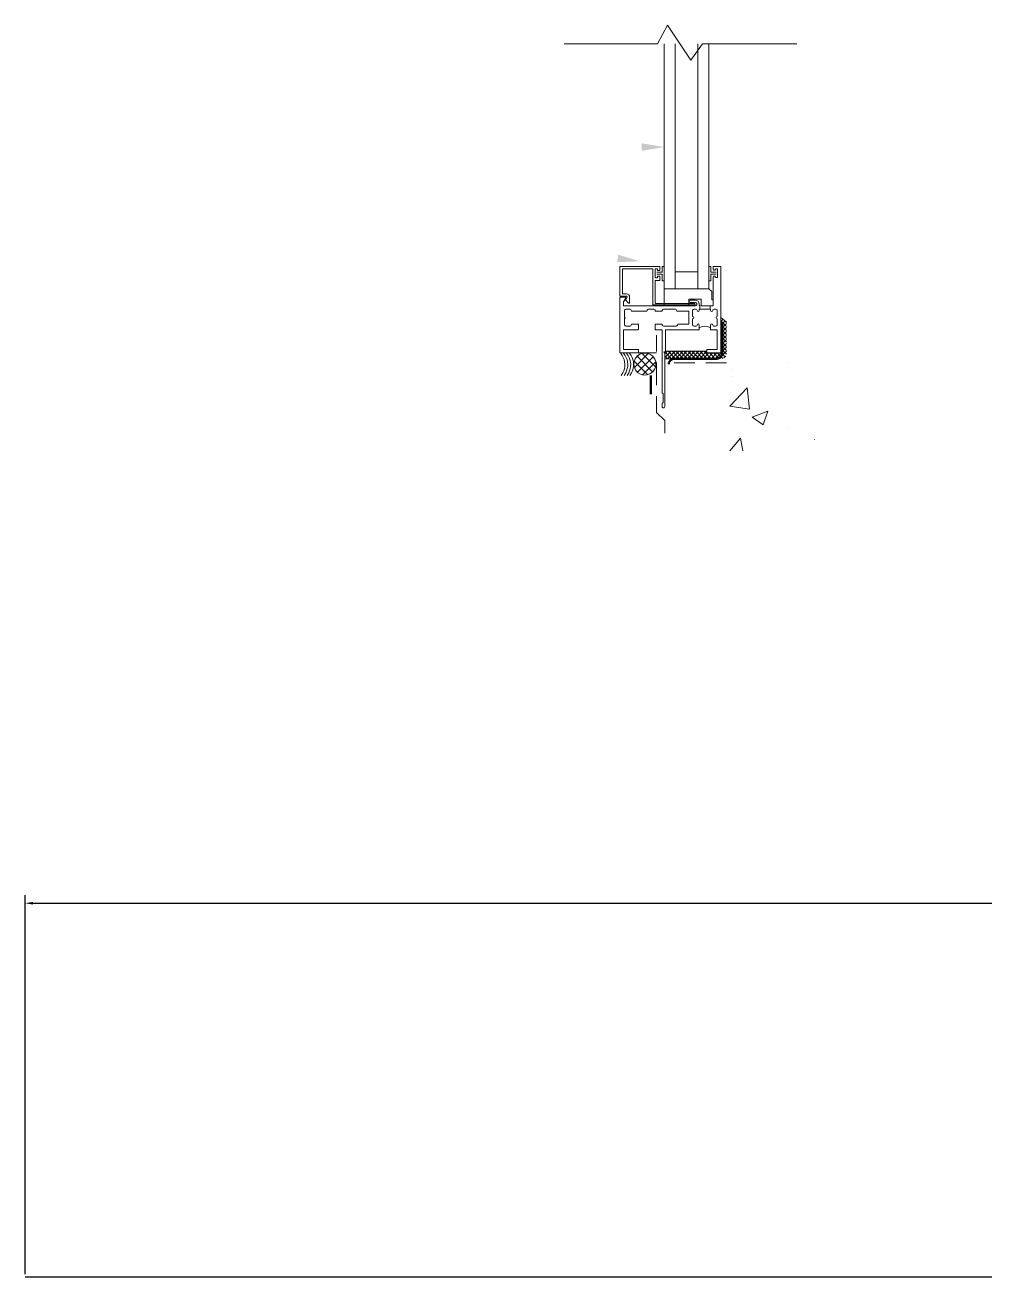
# Model space of a CAD drawing. Header units: inches. Extents: x -232 to -144.6, y 154.9 to 200.7.
# Drawn here: x -231.97 to -210.52, y 154.93 to 182.87 of the extents above; entities that cross this region are included whole.
import ezdxf

# ---------------------------------------------------------------- set-up
doc = ezdxf.new("R2010")
doc.units = ezdxf.units.IN
doc.header["$MEASUREMENT"] = 0
doc.layers.add('PDF_Geometry', color=7, linetype='Continuous')
doc.layers.add('PDF_Solid Fills', color=7, linetype='Continuous')
doc.styles.get("Standard").update_dxf_attribs({"font": 'arial.ttf'})
doc.dimstyles.get("Standard").update_dxf_attribs({"dimtxt": 0.18, "dimasz": 0.18, "dimexe": 0.18, "dimexo": 0.0625, "dimgap": 0.09, "dimtad": 0, "dimtih": 1, "dimtoh": 1, "dimdec": 4, "dimzin": 0, "dimdsep": 46, "dimlunit": 4, "dimtxsty": 'Standard', "dimcen": 0.09, "dimadec": 0, "dimazin": 0, "dimtfac": 1, "dimtdec": 4, "dimtofl": 0, "dimtmove": 0, "dimatfit": 3, "dimfxl": 0, "dimtolj": 1, "dimtzin": 0, "dimarcsym": 0})

# ---------------------------------------------------------------- blocks, each defined once
blk = doc.blocks.new('*D2')
at = {"color": 0, "lineweight": -2}
for p, q in [((-231.971, 154.994), (-231.971, 163.451)), ((-171.971, 154.994), (-171.971, 163.451)), ((-231.791, 163.271), (-202.143, 163.271)), ((-172.151, 163.271), (-201.798, 163.271))]:
    blk.add_line(p, q, dxfattribs=at)
at = {"color": 0}
for points in [[(-231.791, 163.301), (-231.791, 163.241), (-231.971, 163.271)], [(-172.151, 163.301), (-172.151, 163.241), (-171.971, 163.271)]]:
    blk.add_solid(points, dxfattribs=at)
at = {"layer": 'Defpoints', "color": 0}
for p in [(-171.971, 163.271), (-231.971, 154.932), (-171.971, 154.932)]:
    blk.add_point(p, dxfattribs=at)
at = {"color": 0, "insert": (-201.971, 163.271), "char_height": 0.18, "attachment_point": 5}
blk.add_mtext("\\A1;5'", dxfattribs=at)

msp = doc.modelspace()

# ---------------------------------------------------------------- linework, layer by layer
msp.add_line((-231.97064, 154.93177), (-171.97064, 154.93177))
at = {"layer": 'PDF_Geometry', "lineweight": 20}
for points in [[(-214.75343, 182.45012), (-216.86343, 182.45012), (-217.1201, 182.08012), (-217.6401, 182.86679), (-217.86343, 182.45012), (-219.94676, 182.45012)], [(-217.71676, 176.98012), (-217.71676, 182.45012)], [(-217.4701, 182.45012), (-217.4701, 176.98012)], [(-216.96676, 176.98012), (-216.96676, 182.45012)], [(-216.71676, 176.98012), (-216.71676, 182.45012)], [(-218.55676, 176.81346), (-218.69343, 176.81346), (-218.7001, 176.81679), (-218.70343, 176.82346), (-218.70343, 177.47012), (-218.7001, 177.47679), (-218.69343, 177.48012), (-217.82343, 177.48012), (-217.81343, 177.47679), (-217.81343, 177.39012), (-217.8601, 177.39012), (-217.86343, 177.40012), (-217.86343, 177.41679), (-217.86343, 177.42346), (-217.87343, 177.42679)], [(-217.97676, 177.42679), (-218.63676, 177.42679), (-218.64343, 177.42346), (-218.64676, 177.41679)], [(-218.64676, 177.41679), (-218.64676, 176.88012), (-218.64343, 176.87346), (-218.63676, 176.87012)], [(-217.90343, 176.65679), (-217.0401, 176.65679), (-217.03343, 176.65346), (-217.0301, 176.64679), (-217.02676, 176.63346), (-217.0301, 176.62679), (-217.03676, 176.62346), (-217.95676, 176.62346), (-217.96343, 176.62679), (-217.96676, 176.63346), (-217.96676, 177.41679), (-217.9701, 177.42346), (-217.97676, 177.42679)], [(-217.87343, 177.42679), (-217.90343, 177.42679), (-217.9101, 177.42346), (-217.91343, 177.41679)], [(-217.91343, 177.41679), (-217.91343, 177.23679), (-217.9101, 177.23012), (-217.90343, 177.22679)], [(-217.8801, 177.30679), (-217.76343, 177.30679), (-217.76343, 177.17012), (-217.7601, 177.16346), (-217.75343, 177.16012), (-217.72676, 177.16012), (-217.7201, 177.16346), (-217.71676, 177.17012), (-217.71676, 177.46679), (-217.7201, 177.47346), (-217.72676, 177.47679), (-217.75343, 177.47679), (-217.7601, 177.47346), (-217.76343, 177.46679), (-217.76343, 177.35012), (-217.8801, 177.35012)], [(-216.68343, 177.47679), (-216.70676, 177.47679), (-216.71676, 177.47346), (-216.71676, 177.46679)], [(-216.71676, 177.46679), (-216.71676, 177.17012), (-216.71676, 177.16346), (-216.70676, 177.16012)], [(-216.55676, 177.35012), (-216.67343, 177.35012), (-216.67343, 177.46679), (-216.67676, 177.47346), (-216.68343, 177.47679)], [(-216.46343, 177.48012), (-216.61343, 177.48012), (-216.62343, 177.47679), (-216.62343, 177.47012)], [(-216.62343, 177.47012), (-216.62343, 177.41679), (-216.61676, 177.40012), (-216.6001, 177.39346)], [(-216.57343, 177.41679), (-216.57343, 177.42679), (-216.56343, 177.43012), (-216.53343, 177.43012), (-216.52676, 177.42679), (-216.52343, 177.42012), (-216.52343, 177.24012), (-216.52676, 177.23346), (-216.53343, 177.23012), (-216.56343, 177.23012), (-216.57343, 177.23346), (-216.57343, 177.24346), (-216.58343, 177.26012), (-216.6001, 177.26679)], [(-216.6001, 177.39679), (-216.6001, 177.39346), (-216.58343, 177.40012), (-216.57343, 177.41679)], [(-216.45343, 175.56012), (-216.45343, 177.47012), (-216.45343, 177.47679), (-216.46343, 177.48012)], [(-217.86343, 177.23679), (-217.86343, 177.25346), (-217.8601, 177.26012), (-217.85343, 177.26346), (-217.82343, 177.26346), (-217.81343, 177.26012), (-217.81343, 177.17346), (-217.82343, 177.17012), (-217.90343, 177.17012), (-217.9101, 177.16679), (-217.91343, 177.16012)], [(-217.91343, 177.16012), (-217.91343, 176.66679), (-217.9101, 176.66012), (-217.90343, 176.65679)], [(-217.90343, 177.22679), (-217.87343, 177.22679), (-217.86343, 177.23012), (-217.86343, 177.23679)], [(-216.96676, 177.35679), (-217.4701, 177.35679)], [(-216.70676, 177.16012), (-216.68343, 177.16012), (-216.67676, 177.16346), (-216.67343, 177.17012)], [(-216.62343, 177.24346), (-216.62343, 176.60346), (-216.69343, 176.60346), (-216.69343, 176.52346), (-216.68343, 176.52012), (-216.68343, 176.50012), (-216.67343, 176.48012), (-216.65676, 176.47346), (-216.6401, 176.48012), (-216.63343, 176.50012)], [(-216.55676, 177.30679), (-216.67343, 177.30679), (-216.67343, 177.17012)], [(-216.6001, 177.27012), (-216.6001, 177.26679), (-216.61676, 177.26012), (-216.62343, 177.24346)], [(-218.55676, 176.81346), (-218.54676, 176.81012), (-218.54343, 176.80346), (-218.54343, 176.79346), (-218.5701, 176.73679), (-218.5701, 176.72679), (-218.56676, 176.72012), (-218.51343, 176.66346), (-218.5001, 176.66012), (-218.4901, 176.66346), (-218.48676, 176.67346), (-218.48676, 176.80012), (-218.4901, 176.82679), (-218.50676, 176.85012), (-218.5301, 176.86346), (-218.55676, 176.87012), (-218.63676, 176.87012)], [(-216.62343, 176.60346), (-216.89343, 176.60346), (-216.89343, 176.75012), (-217.16676, 176.75012), (-217.16676, 176.60346), (-217.71676, 176.60346), (-217.71676, 176.98012), (-216.71676, 176.98012), (-216.6501, 176.92012), (-216.6501, 176.73346), (-216.62343, 176.73346)], [(-218.58676, 176.79346), (-218.69343, 176.79346), (-218.7001, 176.79012), (-218.70343, 176.78346)], [(-218.70343, 176.78346), (-218.70343, 175.56012), (-218.7001, 175.55346), (-218.69343, 175.55012)], [(-217.13343, 176.67346), (-217.0201, 176.67346), (-217.00343, 176.67012), (-216.9901, 176.65679), (-216.98676, 176.64012), (-216.9901, 176.62012), (-217.00343, 176.61012), (-217.0201, 176.60346), (-218.61343, 176.60346), (-218.6201, 176.60679), (-218.62343, 176.61346), (-218.62343, 176.68679), (-218.57343, 176.77012), (-218.5701, 176.78012), (-218.57676, 176.79012), (-218.58676, 176.79346)], [(-217.02343, 176.73012), (-217.13343, 176.73012), (-217.1501, 176.72012), (-217.1601, 176.70346)], [(-217.1601, 176.70346), (-217.1501, 176.68346), (-217.13343, 176.67346)], [(-216.93343, 176.51346), (-216.9301, 176.52012), (-216.92343, 176.52346), (-216.92343, 176.60346), (-216.9301, 176.60679), (-216.93343, 176.61346), (-216.93343, 176.64012), (-216.9401, 176.67346), (-216.95676, 176.70346), (-216.98676, 176.72346), (-217.02343, 176.73012)], [(-218.44676, 176.18346), (-218.4501, 176.16679), (-218.4601, 176.15346), (-218.47676, 176.14679), (-218.5701, 176.14679), (-218.58676, 176.15346), (-218.59676, 176.16346), (-218.60343, 176.18012), (-218.60343, 176.32012), (-218.58676, 176.33679), (-218.60343, 176.35012), (-218.60343, 176.49346), (-218.59676, 176.51012), (-218.58676, 176.52012), (-218.5701, 176.52346), (-218.47676, 176.52346), (-218.4601, 176.52012), (-218.4501, 176.50679), (-218.44676, 176.49012), (-218.44343, 176.48346), (-218.43676, 176.48012)], [(-218.43676, 176.48012), (-218.1101, 176.48012), (-218.1001, 176.48346), (-218.1001, 176.49012)], [(-218.1001, 176.49012), (-218.09676, 176.50679), (-218.08343, 176.52012), (-218.06676, 176.52346), (-217.94676, 176.52346), (-217.9301, 176.52012), (-217.9201, 176.51012), (-217.91676, 176.49346), (-217.91676, 176.49012), (-217.91343, 176.48346), (-217.90676, 176.48012)], [(-217.90676, 176.48012), (-217.7701, 176.48012), (-217.76343, 176.48346), (-217.7601, 176.49012)], [(-217.7601, 176.49012), (-217.75676, 176.50679), (-217.74676, 176.52012), (-217.7301, 176.52346), (-217.46676, 176.52346), (-217.4501, 176.52012), (-217.4401, 176.50679), (-217.43676, 176.49012), (-217.43343, 176.48346), (-217.42676, 176.48012)], [(-217.42676, 176.48012), (-217.17343, 176.48012), (-217.16343, 176.47679), (-217.16343, 176.19679), (-217.17343, 176.19346), (-217.40343, 176.19346), (-217.41343, 176.19012), (-217.41343, 176.18346)], [(-217.08343, 176.36012), (-217.08343, 176.49346), (-217.07676, 176.51012), (-217.06676, 176.52012), (-217.0501, 176.52346), (-217.01343, 176.52346), (-217.0001, 176.52012), (-216.98676, 176.51346), (-216.98343, 176.50012), (-216.97343, 176.48012), (-216.95676, 176.47346), (-216.9401, 176.48012), (-216.93343, 176.50012)], [(-217.05676, 176.33679), (-217.06343, 176.35346), (-217.08343, 176.36012)], [(-216.98343, 176.17346), (-216.9901, 176.15679), (-217.00343, 176.14679), (-217.0501, 176.14679), (-217.06676, 176.15346), (-217.07676, 176.16346), (-217.08343, 176.18012), (-217.08343, 176.31012), (-217.06343, 176.31679), (-217.05676, 176.33679)], [(-216.93343, 176.51346), (-216.93343, 176.50012)], [(-216.53343, 176.31012), (-216.53343, 176.18012), (-216.53676, 176.16346), (-216.54676, 176.15346), (-216.56343, 176.14679), (-216.6101, 176.14679), (-216.62343, 176.15679), (-216.63343, 176.17346), (-216.6401, 176.19012), (-216.65676, 176.19679), (-216.67343, 176.19012), (-216.68343, 176.17346)], [(-216.63343, 176.50012), (-216.62676, 176.51346), (-216.61343, 176.52012), (-216.6001, 176.52346), (-216.56343, 176.52346), (-216.54676, 176.52012), (-216.53676, 176.51012), (-216.53343, 176.49346), (-216.53343, 176.36012), (-216.5501, 176.35346), (-216.55676, 176.33679)], [(-216.55676, 176.33679), (-216.5501, 176.31679), (-216.53343, 176.31012)], [(-218.3001, 175.63012), (-218.61343, 175.63012), (-218.6201, 175.63346), (-218.62343, 175.64012), (-218.62343, 176.05679), (-218.6201, 176.06346), (-218.61343, 176.06679), (-218.3001, 176.06679), (-218.29343, 176.07012), (-218.2901, 176.07679)], [(-218.3001, 176.19346), (-218.43676, 176.19346), (-218.44343, 176.19012), (-218.44676, 176.18346)], [(-218.2901, 176.07679), (-218.2901, 176.18346), (-218.29343, 176.19012), (-218.3001, 176.19346)], [(-217.41343, 176.18346), (-217.41676, 176.16679), (-217.4301, 176.15346), (-217.44676, 176.14679), (-217.7301, 176.14679), (-217.74343, 176.15346), (-217.75676, 176.16346), (-217.7601, 176.18012), (-217.7601, 176.19346), (-217.90676, 176.19346), (-217.91343, 176.19012), (-217.91676, 176.18346)], [(-217.91676, 176.18346), (-217.91676, 176.07679), (-217.91343, 176.07012), (-217.90676, 176.06679)], [(-217.90676, 176.06679), (-217.76343, 176.06679), (-217.76343, 174.66346), (-217.73676, 174.63679), (-217.73676, 174.44679), (-217.76343, 174.42012), (-217.76343, 174.35346), (-217.7601, 174.34012), (-217.74676, 174.32679), (-217.73343, 174.32346), (-217.71676, 174.32679), (-217.70676, 174.34012), (-217.70343, 174.35346)], [(-217.70343, 174.35346), (-217.70343, 175.54679), (-217.72676, 175.57346), (-217.68343, 175.57346), (-217.68343, 176.06679), (-216.94343, 176.06679), (-216.93343, 176.07012), (-216.93343, 176.07679)], [(-216.93343, 176.07679), (-216.93343, 176.17346), (-216.9401, 176.19012), (-216.95676, 176.19679), (-216.97343, 176.19012), (-216.98343, 176.17346)], [(-216.67343, 176.06679), (-216.54343, 176.06679), (-216.53343, 176.06346), (-216.53343, 175.63346), (-216.54343, 175.63012), (-216.75343, 175.63012), (-216.7601, 175.62679), (-216.76343, 175.62012)], [(-216.68343, 176.17346), (-216.68343, 176.07679), (-216.6801, 176.07012), (-216.67343, 176.06679)], [(-218.69343, 175.55012), (-218.3001, 175.55012), (-218.29343, 175.55346), (-218.2901, 175.56012)], [(-218.2901, 175.56012), (-218.2901, 175.62012), (-218.29343, 175.62679), (-218.3001, 175.63012)], [(-218.3001, 175.55012), (-217.88676, 175.55012)], [(-216.76343, 175.62012), (-216.76343, 175.56012), (-216.7601, 175.55346), (-216.75343, 175.55012)], [(-216.75343, 175.55012), (-216.46343, 175.55012), (-216.45343, 175.55346), (-216.45343, 175.56012)]]:
    msp.add_lwpolyline(points, dxfattribs=at)
at = {"layer": 'PDF_Geometry', "lineweight": 9}
for points in [[(-216.69343, 176.52346), (-216.92343, 176.52346)], [(-216.32343, 176.24012), (-216.45343, 176.34012)], [(-216.68343, 176.11346), (-216.74343, 176.13679), (-216.80676, 176.14679), (-216.8701, 176.13679), (-216.93343, 176.11346)], [(-218.6501, 175.49346), (-218.6901, 175.55012)], [(-218.5201, 175.49346), (-218.5601, 175.55012)], [(-218.3801, 175.22679), (-218.0701, 175.53679)], [(-218.3601, 175.42346), (-218.2701, 175.51679)], [(-217.97343, 175.12679), (-218.3201, 175.47679)], [(-218.31343, 175.12012), (-217.96343, 175.46679)], [(-217.90676, 175.23679), (-218.2101, 175.54012)], [(-216.76343, 175.59012), (-217.68343, 175.59012)], [(-218.38676, 175.35679), (-218.39343, 175.30012), (-218.38676, 175.24679)], [(-218.08343, 175.06346), (-218.38676, 175.36346)], [(-218.19676, 175.06012), (-217.90343, 175.35012)], [(-217.92343, 175.19346), (-217.90343, 175.24679), (-217.9001, 175.30012), (-217.90343, 175.35679), (-217.92343, 175.41012)], [(-217.39343, 175.42012), (-217.70343, 175.42012)], [(-216.1901, 175.17012), (-216.1901, 175.17346)], [(-214.9401, 175.33679), (-214.9401, 175.34012)], [(-218.67676, 175.05012), (-218.6401, 175.10679)], [(-218.54343, 175.05012), (-218.50676, 175.10679)], [(-216.19343, 175.03012), (-216.19343, 175.03346)], [(-215.8101, 174.29679), (-216.25343, 174.36346), (-215.86343, 174.77012)], [(-215.8101, 174.29679), (-215.86343, 174.77012)], [(-214.95343, 173.86346), (-214.95343, 173.86679)], [(-216.25343, 173.36346), (-216.01343, 173.65012), (-215.9601, 173.36346)], [(-214.3601, 173.61346), (-214.3601, 173.61679)]]:
    msp.add_lwpolyline(points, dxfattribs=at)
at = {"layer": 'PDF_Geometry', "color": 253, "lineweight": 15}
for points in [[(-216.45343, 176.25346), (-216.40343, 176.30346)], [(-216.32343, 176.22679), (-216.37676, 176.28346)], [(-216.32343, 176.14012), (-216.45343, 176.26679)], [(-216.45343, 176.16679), (-216.35343, 176.26346)], [(-216.45343, 176.07679), (-216.32343, 176.20679)], [(-216.32343, 176.05012), (-216.45343, 176.18012)], [(-216.45343, 175.99012), (-216.32343, 176.11679)], [(-216.32343, 175.96346), (-216.45343, 176.09012)], [(-216.45343, 175.90012), (-216.32343, 176.03012)], [(-216.32343, 175.87346), (-216.45343, 176.00346)], [(-216.45343, 175.81346), (-216.32343, 175.94012)], [(-216.32343, 175.78679), (-216.45343, 175.91346)], [(-216.45343, 175.72346), (-216.32343, 175.85346)], [(-216.32343, 175.69679), (-216.45343, 175.82679)], [(-216.45343, 175.63679), (-216.32343, 175.76346)], [(-216.32343, 175.60679), (-216.45343, 175.73679)], [(-217.70343, 175.53346), (-217.64676, 175.59012)], [(-217.70343, 175.44679), (-217.5601, 175.59012)], [(-217.70343, 175.48346), (-217.6401, 175.42012), (-217.4701, 175.59012)], [(-217.70343, 175.57346), (-217.5501, 175.42012), (-217.38343, 175.59012)], [(-217.6301, 175.59012), (-217.4601, 175.42012), (-217.29343, 175.59012)], [(-217.5401, 175.59012), (-217.37343, 175.42012), (-217.20676, 175.59012)], [(-217.45343, 175.59012), (-217.28343, 175.42012), (-217.11676, 175.59012)], [(-217.36343, 175.59012), (-217.19676, 175.42012), (-217.0301, 175.59012)], [(-217.27676, 175.59012), (-217.10676, 175.42012), (-216.9401, 175.59012)], [(-217.18676, 175.59012), (-217.0201, 175.42012), (-216.85343, 175.59012)], [(-217.1001, 175.59012), (-216.9301, 175.42012), (-216.76343, 175.58679)], [(-217.0101, 175.59012), (-216.84343, 175.42012), (-216.71676, 175.55012)], [(-216.92343, 175.59012), (-216.75343, 175.42012), (-216.62676, 175.55012)], [(-216.83343, 175.59012), (-216.66676, 175.42012), (-216.5401, 175.55012)], [(-216.70676, 175.55012), (-216.57676, 175.42012), (-216.32343, 175.67679)], [(-216.61676, 175.55012), (-216.4901, 175.42012), (-216.32343, 175.58679)], [(-216.40676, 175.42679), (-216.5301, 175.55012)], [(-216.32343, 175.52346), (-216.45343, 175.65012)], [(-216.35343, 175.46346), (-216.45343, 175.56012)], [(-216.38343, 175.44012), (-216.3401, 175.48012)]]:
    msp.add_lwpolyline(points, dxfattribs=at)
at = {"layer": 'PDF_Geometry', "lineweight": 50}
for points in [[(-216.4201, 175.54679), (-216.4201, 176.24012)], [(-216.54343, 175.42012), (-217.4901, 175.42012), (-217.5301, 175.41679), (-217.56343, 175.39679), (-217.5901, 175.37012), (-217.6101, 175.33346), (-217.61343, 175.29679)], [(-218.0101, 175.05012), (-218.0101, 174.63346)]]:
    msp.add_lwpolyline(points, dxfattribs=at)
at = {"layer": 'PDF_Geometry', "lineweight": 15}
for points in [[(-217.88676, 175.94679), (-217.88676, 175.58346)], [(-217.88676, 175.33346), (-217.88676, 174.83346)], [(-217.49343, 175.33012), (-217.03343, 175.33012)], [(-216.78343, 175.33012), (-216.32343, 175.33012)], [(-217.88676, 174.58346), (-217.88676, 174.22346), (-217.7001, 174.04346), (-217.7001, 173.75679)]]:
    msp.add_lwpolyline(points, dxfattribs=at)
at = {"layer": 'PDF_Geometry', "lineweight": 9}
for points in [[(-218.6101, 175.05012), (-218.57343, 175.10679, 0.26786678), (-218.58676, 175.49346), (-218.62676, 175.55012)], [(-218.4801, 175.05012), (-218.44343, 175.10679, 0.26982548), (-218.45343, 175.49346), (-218.49343, 175.55012)]]:
    msp.add_lwpolyline(points, format="xyb", dxfattribs=at)
msp.add_lwpolyline([(-215.40343, 174.25012), (-215.50676, 173.94679), (-215.75343, 174.11346)], close=True, dxfattribs=at)
for points in [[(-218.6401, 175.10679), (-218.57171, 175.22468), (-218.58187, 175.37912), (-218.6501, 175.49346)], [(-218.50676, 175.10679), (-218.44315, 175.22201), (-218.44899, 175.38257), (-218.5201, 175.49346)], [(-217.92343, 175.41012), (-218.03004, 175.61962), (-218.33332, 175.58334), (-218.38676, 175.35679)], [(-218.38676, 175.24679), (-218.33699, 175.01973), (-218.02604, 174.9839), (-217.92343, 175.19346)]]:
    msp.add_open_spline(points, degree=3, dxfattribs=at)
at = {"layer": 'PDF_Geometry', "lineweight": 50}
msp.add_open_spline([(-216.54343, 175.42012), (-216.47565, 175.42279), (-216.4201, 175.47773), (-216.4201, 175.54679)], degree=3, dxfattribs=at)
at = {"layer": 'PDF_Solid Fills', "lineweight": 35}
for points in [[(-218.21676, 180.22679), (-217.71676, 180.14346), (-218.21676, 180.06012)], [(-218.7401, 177.74346), (-218.25676, 177.59346), (-218.76343, 177.57679)]]:
    msp.add_solid(points, dxfattribs=at)

# ---------------------------------------------------------------- dimensions: what is measured, and where the dimension line sits
dim = msp.add_linear_dim(base=(-171.97064, 163.2707), p1=(-231.97064, 154.93177), p2=(-171.97064, 154.93177), dimstyle='Standard')
dim.commit()
dim.dimension.update_dxf_attribs({"geometry": '*D2', "text_midpoint": (-201.97064, 163.2707)})

doc.saveas('drawing.dxf')
